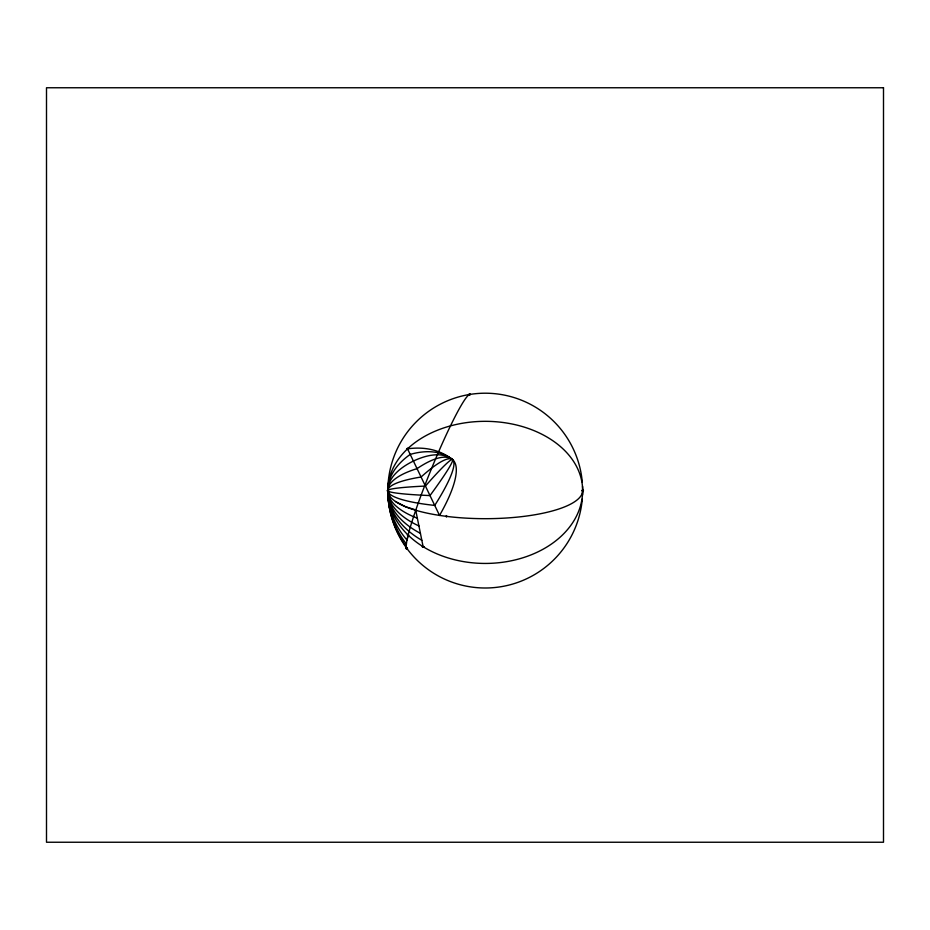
<?xml version="1.0" encoding="UTF-8"?>
<svg xmlns="http://www.w3.org/2000/svg" width="930" height="930" viewBox="0 0 930 930"><rect width="100%" height="100%" fill="white"/><g stroke="black" fill="none" stroke-linecap="round" stroke-linejoin="round"><path stroke-width="1.4" d="M387.636 491.331C389.054 491.912 386.392 488.599 388.403 491.133C385.485 491.005 388.635 489.447 388.507 490.319M581.866 490.61C583.168 492.668 581.75 488.808 583.424 490.552C583.552 491.947 580.587 488.866 583.424 490.517M407.003 540.307L408.165 535.122M439.367 515.452L440.204 515.081L439.576 515.348A97.406 28.086 -51.3 0 0 452.457 459.56A97.406 69.273 -51.3 0 0 407.538 448.841L439.53 515.406M416.466 510.163L405.457 506.711L395.483 501.502M416.477 510.117L415.036 510.407L415.733 510.221L423.127 546.701M406.526 547.956L406.747 548.258A83.223 7.673 -67.7 0 1 431.508 468.639A83.223 7.673 -67.7 0 1 469.697 394.448M389.612 495.923L387.845 490.61A97.406 56.753 0 0 1 410.223 454.41A97.406 56.753 -51.3 0 1 452.457 459.56A97.406 17.333 -51.3 0 1 434.728 505.42A97.406 17.333 0 0 1 387.845 490.61A97.406 43.768 0 0 1 413.408 461.048A97.406 43.768 -51.3 0 1 452.457 459.56A97.406 6.033 -51.3 0 1 429.997 495.574A97.406 6.033 0 0 1 387.845 490.61A97.394 95.767 0 0 0 406.329 546.735M582.273 499.131A97.406 97.406 0 0 1 434.101 573.496A97.406 97.406 0 0 1 434.101 407.712A97.406 97.406 0 0 1 582.273 482.077M582.552 486.332A97.406 97.406 0 0 1 582.552 494.876M407.049 540.109A97.394 83.049 0 0 1 387.845 490.61A97.406 5.778 0 0 1 425.428 486.053A97.406 5.778 -51.3 0 1 452.457 459.56A97.406 30.783 -51.3 0 0 417.047 468.627A97.406 30.783 0 0 0 387.845 490.61A97.406 72.831 0 0 0 485.251 563.441A97.406 72.831 0 0 0 582.645 490.61A97.406 69.273 0 0 0 485.251 421.325A97.406 69.273 0 0 0 387.845 490.61A97.394 90.884 0 0 0 406.433 544.004M582.645 490.61A97.406 28.086 0 0 1 485.251 518.684A97.406 28.086 0 0 1 387.845 490.61A97.406 65.472 0 0 0 421.825 540.295M417.361 518.219A97.406 38.502 0 0 1 387.845 490.61A97.406 18.065 0 0 1 421.081 477.009A97.406 18.065 -51.3 0 1 452.457 459.56M418.919 525.938A97.406 48.255 0 0 1 387.845 490.61A97.406 57.265 0 0 0 420.418 533.343M422.348 546.759L423.894 546.596L422.348 546.759M446.121 516.499C446.807 518.487 446.784 513.732 446.133 516.429M405.968 548.189C406.41 550.223 409.002 547.224 406.457 548.979C405.166 546.991 409.258 547.479 405.968 548.189M468.929 394.378C470.196 397.168 471.068 391.949 468.929 394.378M406.782 448.853C408.224 451.19 408.7 446.353 406.782 448.853M407.398 535.017C408.898 537.459 409.27 532.971 407.398 535.017M883.5 87.757L46.5 87.757L46.5 842.243L883.5 842.243L883.5 87.757"/></g></svg>
